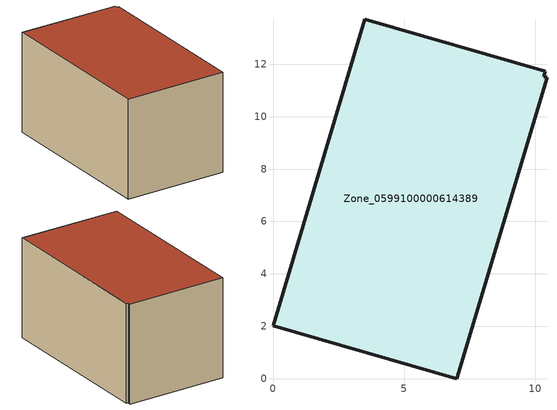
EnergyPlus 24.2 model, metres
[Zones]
Zone_0599100000614389
 floor ground (C_G): 10.38,11.73 10.32,11.53 10.45,11.49 7.01,0 0,2.02 3.5,13.71 z0
 wall outside (C_F): 10.38,11.73 3.5,13.71 0,2.02 7.01,0 10.45,11.49 10.32,11.53 10.38,11.73 z0:6.99
 roof outside (C_R): 10.32,11.53 10.38,11.73 3.5,13.71 0,2.02 7.01,0 10.45,11.49 z6.99
[BUILDING]
Pand.0599100000614389: North Axis=0; Terrain=City; Loads Convergence Tolerance Value=0.04; Temperature Convergence Tolerance Value=0.4; Solar Distribution=FullExterior; Maximum Number of Warmup Days=25; Minimum Number of Warmup Days=1
[Site:Location]
Rotterdam.The.Hague.AP_ZH_NLD Design_Conditions: Latitude=51.96; Longitude=4.45; Time Zone=1; Elevation=-4.5
[SITE:GROUNDTEMPERATURE:BUILDINGSURFACE]
18, 18, 18, 18, 18, 18, 18, 18, 18, 18, 18, 18
[MATERIAL] Thermal Absorptance=0.9; Solar Absorptance=0.7; Visible Absorptance=0.7
Name | Roughness | Thickness | Conductivity | Density | Specific Heat
G.D.1965 | MediumSmooth | 0.15 | 1 | 540 | 1210
F.D.1965 | Rough | 0.3 | 0.857143 | 1920 | 840
R.D.1965 | MediumRough | 0.2 | 0.08 | 1500 | 1000
[CONSTRUCTION]
C_G: G.D.1965
C_F: F.D.1965
C_R: R.D.1965
[ZONE]
Zone_0599100000614389: Type=1; Multiplier=1; Ceiling Height=Autocalculate; Volume=Autocalculate; Floor Area=autocalculate; Part of Total Floor Area=Yes
[ZONEINFILTRATION:DESIGNFLOWRATE]
Infil_Zone_0599100000614389: Zone or ZoneList or Space or SpaceList=Zone_0599100000614389; Schedule=AlwaysOn; Design Flow Rate Calculation Method=Flow/Area; Flow Rate per Floor Area=0.0042; Constant Term Coefficient=1; Temperature Term Coefficient=0; Velocity Term Coefficient=0; Velocity Squared Term Coefficient=0
[HVACTEMPLATE:ZONE:IDEALLOADSAIRSYSTEM]
Zone_0599100000614389: Maximum Heating Supply Air Temperature=50; Minimum Cooling Supply Air Temperature=13; Maximum Heating Supply Air Humidity Ratio=0.0156; Minimum Cooling Supply Air Humidity Ratio=0.0077; Heating Limit=NoLimit; Cooling Limit=NoLimit; Dehumidification Control Type=ConstantSensibleHeatRatio; Cooling Sensible Heat Ratio=0.7; Dehumidification Setpoint=60; Humidification Control Type=None; Humidification Setpoint=30; Outdoor Air Method=None; Outdoor Air Flow Rate per Person=0.00944; Outdoor Air Flow Rate per Zone Floor Area=0; Outdoor Air Flow Rate per Zone=0; Demand Controlled Ventilation Type=None; Outdoor Air Economizer Type=NoEconomizer; Heat Recovery Type=None; Sensible Heat Recovery Effectiveness=0.7; Latent Heat Recovery Effectiveness=0.65
[ZONECONTROL:THERMOSTAT]
ThermostatControl_Zone_0599100000614389: Zone or ZoneList=Zone_0599100000614389; Control Type Schedule=DualSetpointControlType; Control 1=Thermostat_Zone_0599100000614389; Temperature Difference Between Cutout And Setpoint=0
[THERMOSTATSETPOINT:DUALSETPOINT]
Thermostat_Zone_0599100000614389: Heating Setpoint Temperature Schedule=HeatingSetpoint_Zone_0599100000614389; Cooling Setpoint Temperature Schedule=CoolingSetpoint_Zone_0599100000614389
[SCHEDULE:COMPACT]
HeatingSetpoint_Zone_0599100000614389: Through: 12/31, For: AllDays, Until: 24:00, 21
CoolingSetpoint_Zone_0599100000614389: Through: 12/31, For: AllDays, Until: 24:00, 24
DualSetpointControlType: Through: 12/31, For: AllDays, Until: 24:00, 4
AlwaysOn: Through: 12/31, For: AllDays, Until: 24:00, 1
